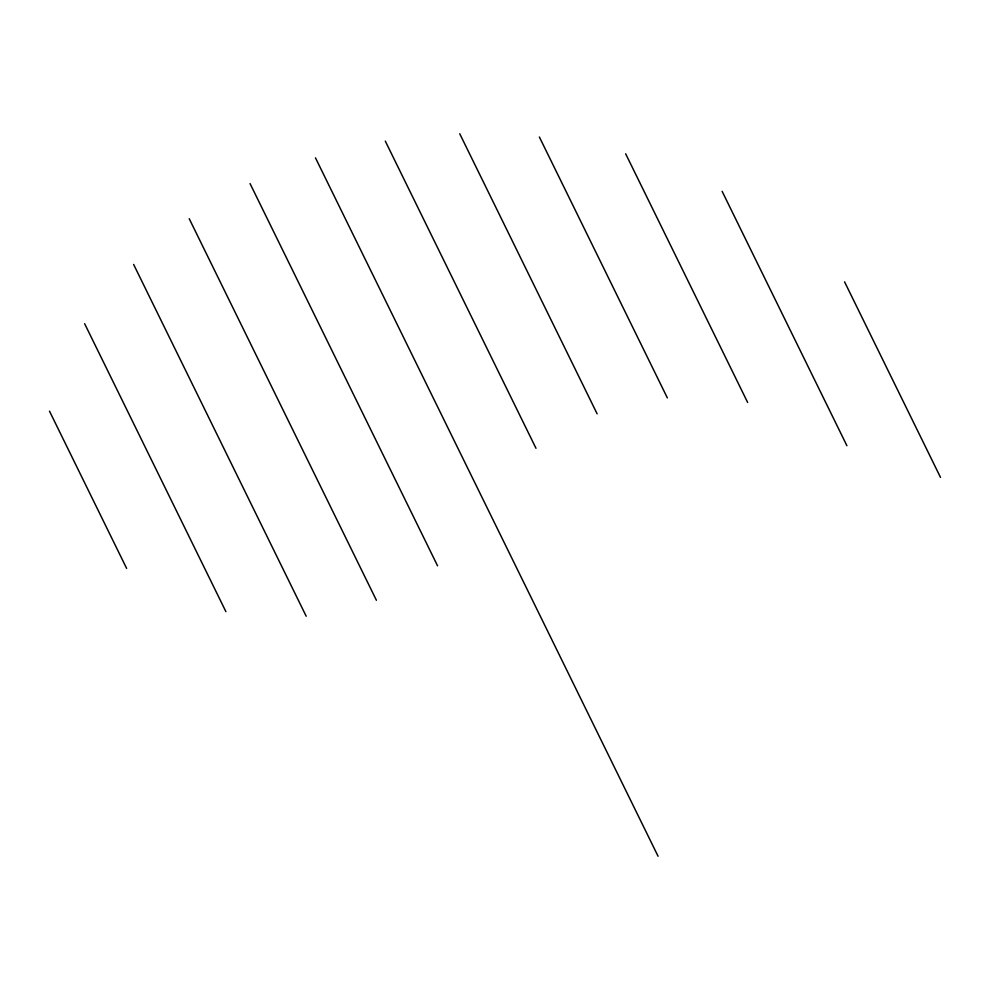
<?xml version="1.0" encoding="UTF-8"?>
<svg xmlns="http://www.w3.org/2000/svg" width="990" height="990" viewBox="0 0 990 990"><rect width="100%" height="100%" fill="white"/><g stroke="black" fill="none" stroke-linecap="round" stroke-linejoin="round"><path stroke-width="1.49" d="M844.569 281.853L940.5 477.403M722.131 191.342L846.908 445.71M625.655 153.784L747.648 402.46M539.377 137.004L667.347 397.881M459.731 133.737L597.131 413.832M385.296 141.112L535.986 448.297M315.464 157.856L658.078 856.263M250.049 183.583L437.555 565.822M189.214 218.691L376.41 600.274M133.613 264.429L306.195 616.238M84.633 323.693L225.906 611.659M49.5 411.159L126.633 568.409"/></g></svg>
